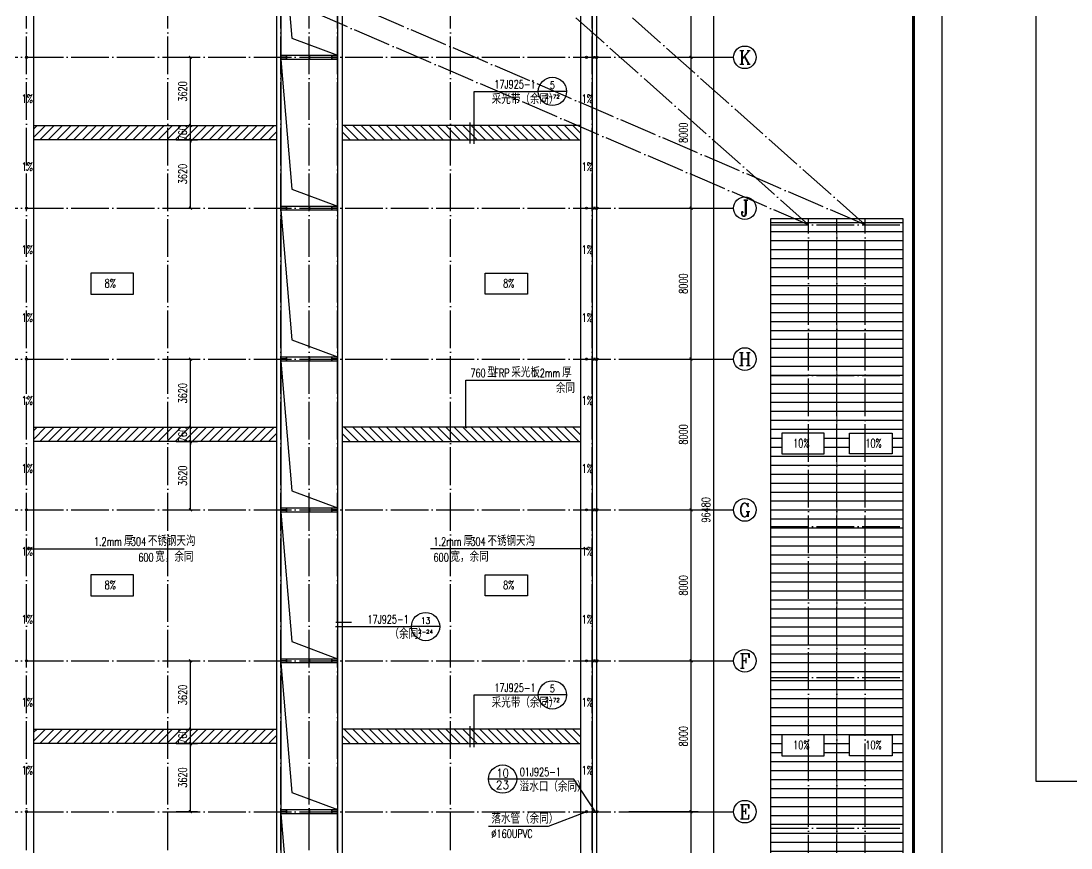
# Model space of a CAD drawing. Extents: x 14586673 to 15379323, y -344170 to -118775.
# Drawn here: x 14905536 to 14961223, y -274147 to -230294 of the extents above; entities that cross this region are included whole.
import ezdxf
from ezdxf.enums import TextEntityAlignment as Align

# ---------------------------------------------------------------- set-up
doc = ezdxf.new("R2010")
doc.units = 0
doc.header["$LTSCALE"] = 1000
doc.header["$MEASUREMENT"] = 0
doc.linetypes.add('DASH', pattern=[0.35, 0.25, -0.1])
doc.linetypes.add('DOTE', pattern=[2.42, 2, -0.2, 0.02, -0.2])
for name, color, linetype in [('AXIS', 3, 'Continuous'), ('AXIS_TEXT', 7, 'Continuous'), ('COLUMN', 2, 'Continuous'), ('DIM_IDEN', 3, 'Continuous'), ('DIM_LEAD', 3, 'Continuous'), ('DIM_SYMB', 3, 'Continuous'), ('DOTE', 1, 'DOTE'), ('PUB_DIM', 3, 'Continuous'), ('PUB_TEXT', 7, 'Continuous'), ('TK', 4, 'Continuous'), ('WALL-PARAPET', 6, 'Continuous'), ('填充', 251, 'Continuous'), ('采光带', 4, 'Continuous'), ('雨水管', 4, 'Continuous')]:
    doc.layers.add(name, color=color, linetype=linetype)
doc.styles.add('_TCH_AXIS', font='COMPLEX', dxfattribs={"bigfont": 'GBCBIG'})
doc.styles.add('_TCH_DIM', font='SIMPLEX', dxfattribs={"bigfont": 'GBCBIG'})
doc.styles.add('_TCH_DIM_T3', font='SIMPLEX', dxfattribs={"width": 0.705882, "bigfont": 'GBCBIG'})
doc.styles.add('_TCH_LABEL', font='COMPLEX', dxfattribs={"bigfont": 'GBCBIG'})
doc.styles.add('COMPLEX', font='COMPLEX')
doc.dimstyles.new('_TCH_ARCH&&150', dxfattribs={"dimtxt": 446.25, "dimasz": 150, "dimexe": 375, "dimexo": 450, "dimgap": 189.375, "dimtad": 1, "dimdec": 0, "dimzin": 0, "dimdsep": 46, "dimtxsty": '_TCH_DIM_T3', "dimblk": 'ARCHTICK', "dimcen": 0.09, "dimclrt": 7, "dimazin": 2, "dimtfac": 1, "dimtdec": 0, "dimtix": 1, "dimtmove": 2, "dimatfit": 3, "dimfxl": 0, "dimtolj": 1, "dimtzin": 0, "dimarcsym": 0})

# ---------------------------------------------------------------- blocks, each defined once
blk = doc.blocks.new('A$C0FCD69EC')
at = {"layer": 'COLUMN'}
blk.add_hatch(color=256, dxfattribs=at).paths.add_polyline_path([(300, 180), (294, 180), (294, 94), (6, 94), (6, 180), (0, 180), (0, 0), (6, 0), (6, 86), (294, 86), (294, 0), (300, 0)])
blk.add_lwpolyline([(300, 0), (294, 0), (294, 86), (6, 86), (6, 0), (0, 0), (0, 180), (6, 180), (6, 94), (294, 94), (294, 180), (300, 180)], close=True, dxfattribs=at)
blk = doc.blocks.new('A$C22C4548D')
blk.add_line((0, 10), (300, 10))
blk.add_lwpolyline([(30, 20), (270, 20), (270, 0), (30, 0)], close=True)
blk = doc.blocks.new('GeYuanFrame_36670075', base_point=(20.09, 4.53))
at = {"layer": 'TK'}
blk.add_lwpolyline([(20.09, 4.53), (20.09, 598.53), (1071.09, 598.53), (1071.09, 4.53)], close=True, dxfattribs=at)
at = {"layer": 'TK', "const_width": 1}
blk.add_lwpolyline([(45.09, 588.53), (1061.09, 588.53), (1061.09, 14.53), (45.09, 14.53)], close=True, dxfattribs=at)
blk = doc.blocks.new('GeYuanFrame_01458721', base_point=(20.09, 4.53))
at = {"layer": 'TK'}
blk.add_lwpolyline([(20.09, 4.53), (20.09, 598.53), (1071.09, 598.53), (1071.09, 4.53)], close=True, dxfattribs=at)
blk = doc.blocks.new('_AXISO')
blk.add_circle((0, 0), 0.5)
at = {"layer": 'AXIS_TEXT', "style": 'COMPLEX', "width": 1.041667}
blk.add_attdef('A', text='', height=0.56, dxfattribs=at).set_placement((-0.25, -0.28), (0.25, -0.28), align=Align.FIT)
blk = doc.blocks.new('_ArchTick')
at = {"color": 0, "linetype": 'ByBlock', "const_width": 0.4}
blk.add_lwpolyline([(-0.5, -0.5), (0.5, 0.5)], dxfattribs=at)
blk = doc.blocks.new('*D212')
at = {"layer": 'AXIS', "color": 0, "lineweight": -2}
for p, q in [((14937773, -207980), (14942648, -207980)), ((14942273, -304460), (14942273, -207980)), ((14937773, -304460), (14942648, -304460))]:
    blk.add_line(p, q, dxfattribs=at)
at = {"layer": 'Defpoints', "color": 0}
for p in [(14937323, -207980), (14942273, -207980), (14937323, -304460)]:
    blk.add_point(p, dxfattribs=at)
at = {"layer": 'AXIS', "color": 0, "lineweight": -2, "xscale": 150, "yscale": 150, "zscale": 150}
for p, rotation in [((14942273, -207980), 90), ((14942273, -304460), 270)]:
    blk.add_blockref('_ArchTick', p, dxfattribs=dict(at, rotation=rotation))
at = {"layer": 'AXIS', "color": 7, "insert": (14941860, -256220), "char_height": 446.2, "attachment_point": 5, "rotation": 90, "style": '_TCH_DIM_T3'}
blk.add_mtext('\\A1;96480', dxfattribs=at)
blk = doc.blocks.new('*D217')
at = {"layer": 'AXIS', "color": 0, "lineweight": -2}
for p, q in [((14937773, -272220), (14941448, -272220)), ((14941073, -280220), (14941073, -272220)), ((14937773, -280220), (14941448, -280220))]:
    blk.add_line(p, q, dxfattribs=at)
at = {"layer": 'Defpoints', "color": 0}
for p in [(14937323, -272220), (14941073, -272220), (14937323, -280220)]:
    blk.add_point(p, dxfattribs=at)
at = {"layer": 'AXIS', "color": 0, "lineweight": -2, "xscale": 150, "yscale": 150, "zscale": 150}
for p, rotation in [((14941073, -272220), 90), ((14941073, -280220), 270)]:
    blk.add_blockref('_ArchTick', p, dxfattribs=dict(at, rotation=rotation))
at = {"layer": 'AXIS', "color": 7, "insert": (14940660, -276220), "char_height": 446.2, "attachment_point": 5, "rotation": 90, "style": '_TCH_DIM_T3'}
blk.add_mtext('\\A1;8000', dxfattribs=at)
blk = doc.blocks.new('*D218')
at = {"layer": 'AXIS', "color": 0, "lineweight": -2}
for p, q in [((14937773, -264220), (14941448, -264220)), ((14941073, -272220), (14941073, -264220)), ((14937773, -272220), (14941448, -272220))]:
    blk.add_line(p, q, dxfattribs=at)
at = {"layer": 'Defpoints', "color": 0}
for p in [(14937323, -264220), (14941073, -264220), (14937323, -272220)]:
    blk.add_point(p, dxfattribs=at)
at = {"layer": 'AXIS', "color": 0, "lineweight": -2, "xscale": 150, "yscale": 150, "zscale": 150}
for p, rotation in [((14941073, -264220), 90), ((14941073, -272220), 270)]:
    blk.add_blockref('_ArchTick', p, dxfattribs=dict(at, rotation=rotation))
at = {"layer": 'AXIS', "color": 7, "insert": (14940660, -268220), "char_height": 446.2, "attachment_point": 5, "rotation": 90, "style": '_TCH_DIM_T3'}
blk.add_mtext('\\A1;8000', dxfattribs=at)
blk = doc.blocks.new('*D219')
at = {"layer": 'AXIS', "color": 0, "lineweight": -2}
for p, q in [((14937773, -256220), (14941448, -256220)), ((14941073, -264220), (14941073, -256220)), ((14937773, -264220), (14941448, -264220))]:
    blk.add_line(p, q, dxfattribs=at)
at = {"layer": 'Defpoints', "color": 0}
for p in [(14937323, -256220), (14941073, -256220), (14937323, -264220)]:
    blk.add_point(p, dxfattribs=at)
at = {"layer": 'AXIS', "color": 0, "lineweight": -2, "xscale": 150, "yscale": 150, "zscale": 150}
for p, rotation in [((14941073, -256220), 90), ((14941073, -264220), 270)]:
    blk.add_blockref('_ArchTick', p, dxfattribs=dict(at, rotation=rotation))
at = {"layer": 'AXIS', "color": 7, "insert": (14940660, -260220), "char_height": 446.2, "attachment_point": 5, "rotation": 90, "style": '_TCH_DIM_T3'}
blk.add_mtext('\\A1;8000', dxfattribs=at)
blk = doc.blocks.new('*D220')
at = {"layer": 'AXIS', "color": 0, "lineweight": -2}
for p, q in [((14937773, -248220), (14941448, -248220)), ((14941073, -256220), (14941073, -248220)), ((14937773, -256220), (14941448, -256220))]:
    blk.add_line(p, q, dxfattribs=at)
at = {"layer": 'Defpoints', "color": 0}
for p in [(14937323, -248220), (14941073, -248220), (14937323, -256220)]:
    blk.add_point(p, dxfattribs=at)
at = {"layer": 'AXIS', "color": 0, "lineweight": -2, "xscale": 150, "yscale": 150, "zscale": 150}
for p, rotation in [((14941073, -248220), 90), ((14941073, -256220), 270)]:
    blk.add_blockref('_ArchTick', p, dxfattribs=dict(at, rotation=rotation))
at = {"layer": 'AXIS', "color": 7, "insert": (14940660, -252220), "char_height": 446.2, "attachment_point": 5, "rotation": 90, "style": '_TCH_DIM_T3'}
blk.add_mtext('\\A1;8000', dxfattribs=at)
blk = doc.blocks.new('*D221')
at = {"layer": 'AXIS', "color": 0, "lineweight": -2}
for p, q in [((14937773, -240220), (14941448, -240220)), ((14941073, -248220), (14941073, -240220)), ((14937773, -248220), (14941448, -248220))]:
    blk.add_line(p, q, dxfattribs=at)
at = {"layer": 'Defpoints', "color": 0}
for p in [(14937323, -240220), (14941073, -240220), (14937323, -248220)]:
    blk.add_point(p, dxfattribs=at)
at = {"layer": 'AXIS', "color": 0, "lineweight": -2, "xscale": 150, "yscale": 150, "zscale": 150}
for p, rotation in [((14941073, -240220), 90), ((14941073, -248220), 270)]:
    blk.add_blockref('_ArchTick', p, dxfattribs=dict(at, rotation=rotation))
at = {"layer": 'AXIS', "color": 7, "insert": (14940660, -244220), "char_height": 446.2, "attachment_point": 5, "rotation": 90, "style": '_TCH_DIM_T3'}
blk.add_mtext('\\A1;8000', dxfattribs=at)
blk = doc.blocks.new('*D222')
at = {"layer": 'AXIS', "color": 0, "lineweight": -2}
for p, q in [((14937773, -232220), (14941448, -232220)), ((14941073, -240220), (14941073, -232220)), ((14937773, -240220), (14941448, -240220))]:
    blk.add_line(p, q, dxfattribs=at)
at = {"layer": 'Defpoints', "color": 0}
for p in [(14937323, -232220), (14941073, -232220), (14937323, -240220)]:
    blk.add_point(p, dxfattribs=at)
at = {"layer": 'AXIS', "color": 0, "lineweight": -2, "xscale": 150, "yscale": 150, "zscale": 150}
for p, rotation in [((14941073, -232220), 90), ((14941073, -240220), 270)]:
    blk.add_blockref('_ArchTick', p, dxfattribs=dict(at, rotation=rotation))
at = {"layer": 'AXIS', "color": 7, "insert": (14940660, -236220), "char_height": 446.2, "attachment_point": 5, "rotation": 90, "style": '_TCH_DIM_T3'}
blk.add_mtext('\\A1;8000', dxfattribs=at)
blk = doc.blocks.new('*D223')
at = {"layer": 'AXIS', "color": 0, "lineweight": -2}
for p, q in [((14937773, -224220), (14941448, -224220)), ((14941073, -232220), (14941073, -224220)), ((14937773, -232220), (14941448, -232220))]:
    blk.add_line(p, q, dxfattribs=at)
at = {"layer": 'Defpoints', "color": 0}
for p in [(14937323, -224220), (14941073, -224220), (14937323, -232220)]:
    blk.add_point(p, dxfattribs=at)
at = {"layer": 'AXIS', "color": 0, "lineweight": -2, "xscale": 150, "yscale": 150, "zscale": 150}
for p, rotation in [((14941073, -224220), 90), ((14941073, -232220), 270)]:
    blk.add_blockref('_ArchTick', p, dxfattribs=dict(at, rotation=rotation))
at = {"layer": 'AXIS', "color": 7, "insert": (14940660, -228220), "char_height": 446.2, "attachment_point": 5, "rotation": 90, "style": '_TCH_DIM_T3'}
blk.add_mtext('\\A1;8000', dxfattribs=at)
blk = doc.blocks.new('*D512')
at = {"layer": 'Defpoints', "color": 0}
for p in [(14913323, -268600), (14914523, -268600), (14913323, -272220)]:
    blk.add_point(p, dxfattribs=at)
at = {"layer": 'PUB_DIM', "color": 0, "lineweight": -2}
for p, q in [((14913773, -268600), (14914898, -268600)), ((14914523, -272220), (14914523, -268600)), ((14913773, -272220), (14914898, -272220))]:
    blk.add_line(p, q, dxfattribs=at)
at = {"layer": 'PUB_DIM', "color": 0, "lineweight": -2, "xscale": 150, "yscale": 150, "zscale": 150}
for p, rotation in [((14914523, -268600), 90), ((14914523, -272220), 270)]:
    blk.add_blockref('_ArchTick', p, dxfattribs=dict(at, rotation=rotation))
at = {"layer": 'PUB_DIM', "color": 7, "insert": (14914110, -270410), "char_height": 446.2, "attachment_point": 5, "rotation": 90, "style": '_TCH_DIM_T3'}
blk.add_mtext('\\A1;3620', dxfattribs=at)
blk = doc.blocks.new('*D513')
at = {"layer": 'Defpoints', "color": 0}
for p in [(14913323, -267840), (14914523, -267840), (14913323, -268600)]:
    blk.add_point(p, dxfattribs=at)
at = {"layer": 'PUB_DIM', "color": 0, "lineweight": -2}
for p, q in [((14913773, -267840), (14914898, -267840)), ((14914523, -267840), (14914523, -267690)), ((14914523, -268600), (14914523, -267840)), ((14913773, -268600), (14914898, -268600)), ((14914523, -268600), (14914523, -268750))]:
    blk.add_line(p, q, dxfattribs=at)
at = {"layer": 'PUB_DIM', "color": 0, "lineweight": -2, "xscale": 150, "yscale": 150, "zscale": 150}
for p, rotation in [((14914523, -267840), 270), ((14914523, -268600), 90)]:
    blk.add_blockref('_ArchTick', p, dxfattribs=dict(at, rotation=rotation))
at = {"layer": 'PUB_DIM', "color": 7, "insert": (14914110, -268220), "char_height": 446.2, "attachment_point": 5, "rotation": 90, "style": '_TCH_DIM_T3'}
blk.add_mtext('\\A1;760', dxfattribs=at)
blk = doc.blocks.new('*D514')
at = {"layer": 'Defpoints', "color": 0}
for p in [(14913323, -264220), (14914523, -264220), (14913323, -267840)]:
    blk.add_point(p, dxfattribs=at)
at = {"layer": 'PUB_DIM', "color": 0, "lineweight": -2}
for p, q in [((14913773, -264220), (14914898, -264220)), ((14914523, -267840), (14914523, -264220)), ((14913773, -267840), (14914898, -267840))]:
    blk.add_line(p, q, dxfattribs=at)
at = {"layer": 'PUB_DIM', "color": 0, "lineweight": -2, "xscale": 150, "yscale": 150, "zscale": 150}
for p, rotation in [((14914523, -264220), 90), ((14914523, -267840), 270)]:
    blk.add_blockref('_ArchTick', p, dxfattribs=dict(at, rotation=rotation))
at = {"layer": 'PUB_DIM', "color": 7, "insert": (14914110, -266030), "char_height": 446.2, "attachment_point": 5, "rotation": 90, "style": '_TCH_DIM_T3'}
blk.add_mtext('\\A1;3620', dxfattribs=at)
blk = doc.blocks.new('*D518')
at = {"layer": 'Defpoints', "color": 0}
for p in [(14913323, -252600), (14914523, -252600), (14913323, -256220)]:
    blk.add_point(p, dxfattribs=at)
at = {"layer": 'PUB_DIM', "color": 0, "lineweight": -2}
for p, q in [((14913773, -252600), (14914898, -252600)), ((14914523, -256220), (14914523, -252600)), ((14913773, -256220), (14914898, -256220))]:
    blk.add_line(p, q, dxfattribs=at)
at = {"layer": 'PUB_DIM', "color": 0, "lineweight": -2, "xscale": 150, "yscale": 150, "zscale": 150}
for p, rotation in [((14914523, -252600), 90), ((14914523, -256220), 270)]:
    blk.add_blockref('_ArchTick', p, dxfattribs=dict(at, rotation=rotation))
at = {"layer": 'PUB_DIM', "color": 7, "insert": (14914110, -254410), "char_height": 446.2, "attachment_point": 5, "rotation": 90, "style": '_TCH_DIM_T3'}
blk.add_mtext('\\A1;3620', dxfattribs=at)
blk = doc.blocks.new('*D519')
at = {"layer": 'Defpoints', "color": 0}
for p in [(14913323, -251840), (14914523, -251840), (14913323, -252600)]:
    blk.add_point(p, dxfattribs=at)
at = {"layer": 'PUB_DIM', "color": 0, "lineweight": -2}
for p, q in [((14914523, -251840), (14914523, -251690)), ((14913773, -251840), (14914898, -251840)), ((14914523, -252600), (14914523, -251840)), ((14913773, -252600), (14914898, -252600)), ((14914523, -252600), (14914523, -252750))]:
    blk.add_line(p, q, dxfattribs=at)
at = {"layer": 'PUB_DIM', "color": 0, "lineweight": -2, "xscale": 150, "yscale": 150, "zscale": 150}
for p, rotation in [((14914523, -251840), 270), ((14914523, -252600), 90)]:
    blk.add_blockref('_ArchTick', p, dxfattribs=dict(at, rotation=rotation))
at = {"layer": 'PUB_DIM', "color": 7, "insert": (14914110, -252220), "char_height": 446.2, "attachment_point": 5, "rotation": 90, "style": '_TCH_DIM_T3'}
blk.add_mtext('\\A1;760', dxfattribs=at)
blk = doc.blocks.new('*D520')
at = {"layer": 'Defpoints', "color": 0}
for p in [(14913323, -248220), (14914523, -248220), (14913323, -251840)]:
    blk.add_point(p, dxfattribs=at)
at = {"layer": 'PUB_DIM', "color": 0, "lineweight": -2}
for p, q in [((14913773, -248220), (14914898, -248220)), ((14914523, -251840), (14914523, -248220)), ((14913773, -251840), (14914898, -251840))]:
    blk.add_line(p, q, dxfattribs=at)
at = {"layer": 'PUB_DIM', "color": 0, "lineweight": -2, "xscale": 150, "yscale": 150, "zscale": 150}
for p, rotation in [((14914523, -248220), 90), ((14914523, -251840), 270)]:
    blk.add_blockref('_ArchTick', p, dxfattribs=dict(at, rotation=rotation))
at = {"layer": 'PUB_DIM', "color": 7, "insert": (14914110, -250030), "char_height": 446.2, "attachment_point": 5, "rotation": 90, "style": '_TCH_DIM_T3'}
blk.add_mtext('\\A1;3620', dxfattribs=at)
blk = doc.blocks.new('*D524')
at = {"layer": 'Defpoints', "color": 0}
for p in [(14913323, -236600), (14914523, -236600), (14913323, -240220)]:
    blk.add_point(p, dxfattribs=at)
at = {"layer": 'PUB_DIM', "color": 0, "lineweight": -2}
for p, q in [((14913773, -236600), (14914898, -236600)), ((14914523, -240220), (14914523, -236600)), ((14913773, -240220), (14914898, -240220))]:
    blk.add_line(p, q, dxfattribs=at)
at = {"layer": 'PUB_DIM', "color": 0, "lineweight": -2, "xscale": 150, "yscale": 150, "zscale": 150}
for p, rotation in [((14914523, -236600), 90), ((14914523, -240220), 270)]:
    blk.add_blockref('_ArchTick', p, dxfattribs=dict(at, rotation=rotation))
at = {"layer": 'PUB_DIM', "color": 7, "insert": (14914110, -238410), "char_height": 446.2, "attachment_point": 5, "rotation": 90, "style": '_TCH_DIM_T3'}
blk.add_mtext('\\A1;3620', dxfattribs=at)
blk = doc.blocks.new('*D525')
at = {"layer": 'Defpoints', "color": 0}
for p in [(14913323, -235840), (14914523, -235840), (14913323, -236600)]:
    blk.add_point(p, dxfattribs=at)
at = {"layer": 'PUB_DIM', "color": 0, "lineweight": -2}
for p, q in [((14913773, -235840), (14914898, -235840)), ((14914523, -235840), (14914523, -235690)), ((14914523, -236600), (14914523, -235840)), ((14913773, -236600), (14914898, -236600)), ((14914523, -236600), (14914523, -236750))]:
    blk.add_line(p, q, dxfattribs=at)
at = {"layer": 'PUB_DIM', "color": 0, "lineweight": -2, "xscale": 150, "yscale": 150, "zscale": 150}
for p, rotation in [((14914523, -235840), 270), ((14914523, -236600), 90)]:
    blk.add_blockref('_ArchTick', p, dxfattribs=dict(at, rotation=rotation))
at = {"layer": 'PUB_DIM', "color": 7, "insert": (14914110, -236220), "char_height": 446.2, "attachment_point": 5, "rotation": 90, "style": '_TCH_DIM_T3'}
blk.add_mtext('\\A1;760', dxfattribs=at)
blk = doc.blocks.new('*D526')
at = {"layer": 'Defpoints', "color": 0}
for p in [(14913323, -232220), (14914523, -232220), (14913323, -235840)]:
    blk.add_point(p, dxfattribs=at)
at = {"layer": 'PUB_DIM', "color": 0, "lineweight": -2}
for p, q in [((14913773, -232220), (14914898, -232220)), ((14914523, -235840), (14914523, -232220)), ((14913773, -235840), (14914898, -235840))]:
    blk.add_line(p, q, dxfattribs=at)
at = {"layer": 'PUB_DIM', "color": 0, "lineweight": -2, "xscale": 150, "yscale": 150, "zscale": 150}
for p, rotation in [((14914523, -232220), 90), ((14914523, -235840), 270)]:
    blk.add_blockref('_ArchTick', p, dxfattribs=dict(at, rotation=rotation))
at = {"layer": 'PUB_DIM', "color": 7, "insert": (14914110, -234030), "char_height": 446.2, "attachment_point": 5, "rotation": 90, "style": '_TCH_DIM_T3'}
blk.add_mtext('\\A1;3620', dxfattribs=at)

msp = doc.modelspace()

# ---------------------------------------------------------------- hatches: boundary and pattern name
at = {"layer": '填充', "ltscale": 0.5}
h = msp.add_hatch(dxfattribs=at)
h.set_pattern_fill('ANSI31', color=256, scale=300, angle=315, style=0)
h.set_pattern_definition([(0, (0, 0), (1e-13, 476.25), [])])
h.paths.add_polyline_path([(14948807.3, -240770.3), (14945307.3, -240770.3), (14945307.3, -293160.4), (14947084.8, -293160.4), (14948807.3, -293160.4)])
h.paths.add_polyline_path([(14948135.8, -284146.4), (14948135.8, -285254.2), (14945878.8, -285254.2), (14945878.8, -284146.4)], flags=16)
h.paths.add_polyline_path([(14945878.8, -269254.2), (14945878.8, -268146.4), (14948135.8, -268146.4), (14948135.8, -269254.2)], flags=16)
h.paths.add_polyline_path([(14945878.8, -253254.2), (14945878.8, -252146.4), (14948135.8, -252146.4), (14948135.8, -253254.2)], flags=16)
h.paths.add_polyline_path([(14948807.3, -293160.4), (14947084.8, -293160.4), (14945307.3, -293160.4), (14945307.3, -321430.3), (14948807.3, -321430.3)])
h.paths.add_polyline_path([(14948135.8, -300146.4), (14948135.8, -301254.2), (14945878.8, -301254.2), (14945878.8, -300146.4)], flags=16)
h.paths.add_polyline_path([(14948135.8, -316146.4), (14948135.8, -317254.2), (14945878.8, -317254.2), (14945878.8, -316146.4)], flags=16)
h.paths.add_polyline_path([(14952307.3, -240770.3), (14948807.3, -240770.3), (14948807.3, -321430.3), (14952307.3, -321430.3)])
h.paths.add_polyline_path([(14951735.8, -300146.4), (14951735.8, -301254.2), (14949478.8, -301254.2), (14949478.8, -300146.4)], flags=16)
h.paths.add_polyline_path([(14949478.8, -285254.2), (14949478.8, -284146.4), (14951735.8, -284146.4), (14951735.8, -285254.2)], flags=16)
h.paths.add_polyline_path([(14951735.8, -316146.4), (14951735.8, -317254.2), (14949478.8, -317254.2), (14949478.8, -316146.4)], flags=16)
h.paths.add_polyline_path([(14949478.8, -269254.2), (14949478.8, -268146.4), (14951735.8, -268146.4), (14951735.8, -269254.2)], flags=16)
h.paths.add_polyline_path([(14949478.8, -253254.2), (14949478.8, -252146.4), (14951735.8, -252146.4), (14951735.8, -253254.2)], flags=16)
h.paths.add_polyline_path([(14946375.6, -285016.6), (14947408.7, -285016.6), (14947408.7, -284347.2), (14946375.6, -284347.2)], flags=8)
h.paths.add_polyline_path([(14946375.6, -269016.6), (14947408.7, -269016.6), (14947408.7, -268347.2), (14946375.6, -268347.2)], flags=8)
h.paths.add_polyline_path([(14946375.6, -253016.6), (14947408.7, -253016.6), (14947408.7, -252347.2), (14946375.6, -252347.2)], flags=8)
h.paths.add_polyline_path([(14944839.9, -293114.4), (14947238, -293114.4), (14947238, -292445.1), (14944839.9, -292445.1)], flags=9)
h.paths.add_polyline_path([(14946375.6, -301016.6), (14947408.7, -301016.6), (14947408.7, -300347.2), (14946375.6, -300347.2)], flags=8)
h.paths.add_polyline_path([(14946375.6, -317016.6), (14947408.7, -317016.6), (14947408.7, -316347.2), (14946375.6, -316347.2)], flags=8)
h.paths.add_polyline_path([(14944871.8, -293939.2), (14947051.2, -293939.2), (14947051.2, -293193.6), (14944871.8, -293193.6)], flags=9)
h.paths.add_polyline_path([(14950205.9, -285016.6), (14951239.1, -285016.6), (14951239.1, -284347.2), (14950205.9, -284347.2)], flags=8)
h.paths.add_polyline_path([(14950205.9, -301016.6), (14951239.1, -301016.6), (14951239.1, -300347.2), (14950205.9, -300347.2)], flags=8)
h.paths.add_polyline_path([(14950205.9, -317016.6), (14951239.1, -317016.6), (14951239.1, -316347.2), (14950205.9, -316347.2)], flags=8)
h.paths.add_polyline_path([(14950205.9, -269016.6), (14951239.1, -269016.6), (14951239.1, -268347.2), (14950205.9, -268347.2)], flags=8)
h.paths.add_polyline_path([(14950205.9, -253016.6), (14951239.1, -253016.6), (14951239.1, -252347.2), (14950205.9, -252347.2)], flags=8)
at = {"layer": '采光带'}
h = msp.add_hatch(dxfattribs=at)
h.set_pattern_fill('ANSI31', color=250, scale=200, angle=-90, style=0)
h.set_pattern_definition([(225, (14685887.14, 8810378.5), (-224.506403, 224.506403), [])])
h.paths.add_polyline_path([(14919082.6, -236600.3), (14906222.6, -236600.3), (14906222.6, -235840.3), (14919082.6, -235840.3)])
h = msp.add_hatch(dxfattribs=at)
h.set_pattern_fill('ANSI31', color=250, scale=200, angle=-90, style=0)
h.set_pattern_definition([(315, (15155758, 8810378.5), (224.506403, 224.506403), [])])
h.paths.add_polyline_path([(14922562.6, -236600.3), (14935222.6, -236600.3), (14935222.6, -235840.3), (14922562.6, -235840.3)])
h = msp.add_hatch(dxfattribs=at)
h.set_pattern_fill('ANSI31', color=250, scale=200, angle=-90, style=0)
h.set_pattern_definition([(225, (14685887.14, 8794378.5), (-224.506403, 224.506403), [])])
h.paths.add_polyline_path([(14919082.6, -252600.3), (14906222.6, -252600.3), (14906222.6, -251840.3), (14919082.6, -251840.3)])
h = msp.add_hatch(dxfattribs=at)
h.set_pattern_fill('ANSI31', color=250, scale=200, angle=-90, style=0)
h.set_pattern_definition([(315, (15155758, 8794378.5), (224.506403, 224.506403), [])])
h.paths.add_polyline_path([(14922562.6, -252600.3), (14935222.6, -252600.3), (14935222.6, -251840.3), (14922562.6, -251840.3)])
h = msp.add_hatch(dxfattribs=at)
h.set_pattern_fill('ANSI31', color=250, scale=200, angle=-90, style=0)
h.set_pattern_definition([(225, (14685887.14, 8778378.5), (-224.506403, 224.506403), [])])
h.paths.add_polyline_path([(14919082.6, -268600.3), (14906222.6, -268600.3), (14906222.6, -267840.3), (14919082.6, -267840.3)])
h = msp.add_hatch(dxfattribs=at)
h.set_pattern_fill('ANSI31', color=250, scale=200, angle=-90, style=0)
h.set_pattern_definition([(315, (15155758, 8778378.5), (224.506403, 224.506403), [])])
h.paths.add_polyline_path([(14922562.6, -268600.3), (14935222.6, -268600.3), (14935222.6, -267840.3), (14922562.6, -267840.3)])

# ---------------------------------------------------------------- linework, layer by layer
at = {"ltscale": 0.5}
for p, q in [((14906222.6, -304220.3), (14906222.6, -208220.3)), ((14935222.6, -304220.3), (14935222.6, -208220.3))]:
    msp.add_line(p, q, dxfattribs=at)
for points in [[(14875582.6, -207980.3), (14936062.6, -207980.3), (14936062.6, -304460.3), (14875582.6, -304460.3)], [(14875822.6, -208220.3), (14935822.6, -208220.3), (14935822.6, -304220.3), (14875822.6, -304220.3)], [(14922322.6, -232330.3), (14919322.6, -232330.3), (14919322.6, -232110.3), (14922322.6, -232110.3)], [(14922322.6, -240330.3), (14919322.6, -240330.3), (14919322.6, -240110.3), (14922322.6, -240110.3)], [(14945307.3, -240770.3), (14952307.3, -240770.3), (14952307.3, -321430.3), (14945307.3, -321430.3)], [(14909242.7, -243666.4), (14909242.7, -244774.3), (14911499.7, -244774.3), (14911499.7, -243666.4)], [(14932402.5, -243666.4), (14932402.5, -244774.3), (14930145.4, -244774.3), (14930145.4, -243666.4)], [(14922322.6, -248330.3), (14919322.6, -248330.3), (14919322.6, -248110.3), (14922322.6, -248110.3)], [(14945878.8, -252146.4), (14945878.8, -253254.2), (14948135.8, -253254.2), (14948135.8, -252146.4)], [(14951735.8, -252146.4), (14951735.8, -253254.2), (14949478.8, -253254.2), (14949478.8, -252146.4)], [(14922322.6, -256330.3), (14919322.6, -256330.3), (14919322.6, -256110.3), (14922322.6, -256110.3)], [(14909242.7, -259666.4), (14909242.7, -260774.3), (14911499.7, -260774.3), (14911499.7, -259666.4)], [(14932402.5, -259666.4), (14932402.5, -260774.3), (14930145.4, -260774.3), (14930145.4, -259666.4)], [(14922322.6, -264330.3), (14919322.6, -264330.3), (14919322.6, -264110.3), (14922322.6, -264110.3)], [(14945878.8, -268146.4), (14945878.8, -269254.2), (14948135.8, -269254.2), (14948135.8, -268146.4)], [(14951735.8, -268146.4), (14951735.8, -269254.2), (14949478.8, -269254.2), (14949478.8, -268146.4)], [(14922322.6, -272330.3), (14919322.6, -272330.3), (14919322.6, -272110.3), (14922322.6, -272110.3)]]:
    msp.add_lwpolyline(points, close=True)
for points in [[(14919322.6, -224330.3), (14919893.2, -231204.4), (14922322.6, -232110.3)], [(14919322.6, -232330.3), (14919893.2, -239204.4), (14922322.6, -240110.3)], [(14919322.6, -240330.3), (14919893.2, -247204.4), (14922322.6, -248110.3)], [(14919322.6, -248330.3), (14919893.2, -255204.4), (14922322.6, -256110.3)], [(14919322.6, -256330.3), (14919893.2, -263204.4), (14922322.6, -264110.3)], [(14919322.6, -264330.3), (14919893.2, -271204.4), (14922322.6, -272110.3)], [(14919322.6, -272330.3), (14919893.2, -279204.4), (14922322.6, -280110.3)]]:
    msp.add_lwpolyline(points)
at = {"linetype": 'DASH', "ltscale": 0.3}
for points in [[(14935822.6, -232270.3), (14935822.6, -232170.3), (14936122.6, -232170.3), (14936122.6, -232270.3)], [(14935822.6, -240270.3), (14935822.6, -240170.3), (14936122.6, -240170.3), (14936122.6, -240270.3)], [(14935822.6, -248270.3), (14935822.6, -248170.3), (14936122.6, -248170.3), (14936122.6, -248270.3)], [(14935822.6, -256270.3), (14935822.6, -256170.3), (14936122.6, -256170.3), (14936122.6, -256270.3)], [(14935822.6, -264270.3), (14935822.6, -264170.3), (14936122.6, -264170.3), (14936122.6, -264270.3)], [(14935822.6, -272270.3), (14935822.6, -272170.3), (14936122.6, -272170.3), (14936122.6, -272270.3)]]:
    msp.add_lwpolyline(points, close=True, dxfattribs=at)
at = {"ltscale": 0.5}
msp.add_lwpolyline([(14948807.3, -240770.3, 50, 50, 0), (14948807.3, -321430.3, 50, 50, 0)], format="xyseb", dxfattribs=at)
at = {"layer": 'AXIS'}
for p, q in [((14937322.6, -232220.3), (14943322.6, -232220.3)), ((14937322.6, -240220.3), (14943322.6, -240220.3)), ((14937322.6, -248220.3), (14943322.6, -248220.3)), ((14937322.6, -256220.3), (14943322.6, -256220.3)), ((14937322.6, -264220.3), (14943322.6, -264220.3)), ((14937322.6, -272220.3), (14943322.6, -272220.3))]:
    msp.add_line(p, q, dxfattribs=at)
at = {"layer": 'DIM_IDEN'}
for p, q in [((14929576.3, -234030.3), (14932971.7, -234030.3)), ((14929576.3, -236800.3), (14929576.3, -234030.3)), ((14934471.7, -234030.3), (14932971.7, -234030.3)), ((14922222.6, -262403), (14924552.6, -262403)), ((14924552.6, -262403), (14926243.5, -262403)), ((14927743.5, -262403), (14926243.5, -262403)), ((14929576.3, -266030.3), (14932971.7, -266030.3)), ((14929576.3, -268800.3), (14929576.3, -266030.3)), ((14934471.7, -266030.3), (14932971.7, -266030.3))]:
    msp.add_line(p, q, dxfattribs=at)
at = {"layer": 'DIM_IDEN', "color": 0}
for p, q in [((14931827.3, -270491.4), (14930327.3, -270491.4)), ((14934849.7, -270491.4), (14931827.3, -270491.4)), ((14935972.6, -272170.3), (14934849.7, -270491.4))]:
    msp.add_line(p, q, dxfattribs=at)
at = {"layer": 'DIM_IDEN', "const_width": 75}
for points in [[(14929351.3, -236800.3), (14929351.3, -235675.3)], [(14922222.6, -262178), (14923077.6, -262178)], [(14929351.3, -268800.3), (14929351.3, -267675.3)]]:
    msp.add_lwpolyline(points, dxfattribs=at)
at = {"layer": 'DIM_IDEN'}
for centre in [(14933721.7, -234030.3), (14926993.5, -262403), (14933721.7, -266030.3)]:
    msp.add_circle(centre, 750, dxfattribs=at)
at = {"layer": 'DIM_IDEN', "color": 0}
for centre, radius in [((14931077.3, -270491.4), 750), ((14935972.6, -272170.3), 0)]:
    msp.add_circle(centre, radius, dxfattribs=at)
at = {"layer": 'DIM_LEAD'}
for p, q in [((14929136, -251840.3), (14929136, -249340.3)), ((14929136, -249340.3), (14934703.6, -249340.3)), ((14905922.6, -258279.3), (14908622.6, -258279.3)), ((14908622.6, -258279.3), (14914190.2, -258279.3)), ((14932822.6, -258279.3), (14927255, -258279.3)), ((14935522.6, -258279.3), (14932822.6, -258279.3))]:
    msp.add_line(p, q, dxfattribs=at)
at = {"layer": 'DIM_LEAD', "color": 0}
for p, q in [((14935522.6, -272220.3), (14933502, -273006.7)), ((14933502, -273006.7), (14930327.3, -273006.7))]:
    msp.add_line(p, q, dxfattribs=at)
at = {"layer": 'DIM_LEAD', "const_width": 60}
for points in [[(14929136, -251870.3, 1), (14929136, -251810.3, 1)], [(14905892.6, -258279.3, 1), (14905952.6, -258279.3, 1)], [(14935552.6, -258279.3, 1), (14935492.6, -258279.3, 1)]]:
    msp.add_lwpolyline(points, format="xyb", close=True, dxfattribs=at)
at = {"layer": 'DIM_SYMB'}
for points in [[(14905822.6, -230402.8, 0, 0, 0), (14905822.6, -231467.7, 120, 0, 0), (14905822.6, -231917.7, 0, 0, 0)], [(14935522.6, -230402.8, 0, 0, 0), (14935522.6, -231467.7, 120, 0, 0), (14935522.6, -231917.7, 0, 0, 0)], [(14905822.6, -234037.9, 0, 0, 0), (14905822.6, -232973, 120, 0, 0), (14905822.6, -232523, 0, 0, 0)], [(14935522.6, -234037.9, 0, 0, 0), (14935522.6, -232973, 120, 0, 0), (14935522.6, -232523, 0, 0, 0)], [(14905822.6, -238402.8, 0, 0, 0), (14905822.6, -239467.7, 120, 0, 0), (14905822.6, -239917.7, 0, 0, 0)], [(14935522.6, -238402.8, 0, 0, 0), (14935522.6, -239467.7, 120, 0, 0), (14935522.6, -239917.7, 0, 0, 0)], [(14905822.6, -242037.9, 0, 0, 0), (14905822.6, -240973, 120, 0, 0), (14905822.6, -240523, 0, 0, 0)], [(14935522.6, -242037.9, 0, 0, 0), (14935522.6, -240973, 120, 0, 0), (14935522.6, -240523, 0, 0, 0)], [(14905822.6, -246402.8, 0, 0, 0), (14905822.6, -247467.7, 120, 0, 0), (14905822.6, -247917.7, 0, 0, 0)], [(14935522.6, -246402.8, 0, 0, 0), (14935522.6, -247467.7, 120, 0, 0), (14935522.6, -247917.7, 0, 0, 0)], [(14905822.6, -250037.9, 0, 0, 0), (14905822.6, -248973, 120, 0, 0), (14905822.6, -248523, 0, 0, 0)], [(14935522.6, -250037.9, 0, 0, 0), (14935522.6, -248973, 120, 0, 0), (14935522.6, -248523, 0, 0, 0)], [(14905822.6, -254402.8, 0, 0, 0), (14905822.6, -255467.7, 120, 0, 0), (14905822.6, -255917.7, 0, 0, 0)], [(14935522.6, -254402.8, 0, 0, 0), (14935522.6, -255467.7, 120, 0, 0), (14935522.6, -255917.7, 0, 0, 0)], [(14905822.6, -258037.9, 0, 0, 0), (14905822.6, -256973, 120, 0, 0), (14905822.6, -256523, 0, 0, 0)], [(14935522.6, -258037.9, 0, 0, 0), (14935522.6, -256973, 120, 0, 0), (14935522.6, -256523, 0, 0, 0)], [(14905822.6, -262402.8, 0, 0, 0), (14905822.6, -263467.7, 120, 0, 0), (14905822.6, -263917.7, 0, 0, 0)], [(14935522.6, -262402.8, 0, 0, 0), (14935522.6, -263467.7, 120, 0, 0), (14935522.6, -263917.7, 0, 0, 0)], [(14905822.6, -266037.9, 0, 0, 0), (14905822.6, -264973, 120, 0, 0), (14905822.6, -264523, 0, 0, 0)], [(14935522.6, -266037.9, 0, 0, 0), (14935522.6, -264973, 120, 0, 0), (14935522.6, -264523, 0, 0, 0)], [(14905822.6, -270402.8, 0, 0, 0), (14905822.6, -271467.7, 120, 0, 0), (14905822.6, -271917.7, 0, 0, 0)], [(14935522.6, -270402.8, 0, 0, 0), (14935522.6, -271467.7, 120, 0, 0), (14935522.6, -271917.7, 0, 0, 0)], [(14905822.6, -274037.9, 0, 0, 0), (14905822.6, -272973, 120, 0, 0), (14905822.6, -272523, 0, 0, 0)], [(14935522.6, -274037.9, 0, 0, 0), (14935522.6, -272973, 120, 0, 0), (14935522.6, -272523, 0, 0, 0)]]:
    msp.add_lwpolyline(points, format="xyseb", dxfattribs=at)
at = {"layer": 'DOTE'}
for p, q in [((14905822.6, -305720.3), (14905822.6, -206720.3)), ((14913322.6, -305720.3), (14913322.6, -206720.3)), ((14919322.6, -305720.3), (14919322.6, -206720.3)), ((14920822.6, -305720.3), (14920822.6, -206720.3)), ((14922322.6, -305720.3), (14922322.6, -206720.3)), ((14928322.6, -305720.3), (14928322.6, -206720.3)), ((14935822.6, -305720.3), (14935822.6, -206720.3)), ((14947307.3, -241100.3), (14889322.6, -216220.3)), ((14950307.3, -241100.3), (14892322.6, -216220.3)), ((14947307.3, -241100.3), (14919322.6, -216220.3)), ((14950307.3, -241100.3), (14922322.6, -216220.3)), ((14874322.6, -232220.3), (14937322.6, -232220.3)), ((14874322.6, -240220.3), (14937322.6, -240220.3)), ((14945307.3, -241100.3), (14952307.3, -241100.3)), ((14947307.3, -321430.3), (14947307.3, -240770.3)), ((14948807.3, -321430.3), (14948807.3, -240770.3)), ((14950307.3, -321430.3), (14950307.3, -240770.3)), ((14874322.6, -248220.3), (14937322.6, -248220.3)), ((14945307.3, -249100.3), (14952307.3, -249100.3)), ((14874322.6, -256220.3), (14937322.6, -256220.3)), ((14945307.3, -257100.3), (14952307.3, -257100.3)), ((14874322.6, -264220.3), (14937322.6, -264220.3)), ((14945307.3, -265100.3), (14952307.3, -265100.3)), ((14874322.6, -272220.3), (14937322.6, -272220.3)), ((14945307.3, -273100.3), (14952307.3, -273100.3))]:
    msp.add_line(p, q, dxfattribs=at)
at = {"layer": 'PUB_DIM'}
for points in [[(14910993.5, -244582.6, 0, 0, 0), (14909968.5, -244582.6, 120, 0, 0), (14909518.5, -244582.6, 0, 0, 0)], [(14930651.6, -244582.6, 0, 0, 0), (14931676.6, -244582.6, 120, 0, 0), (14932126.6, -244582.6, 0, 0, 0)], [(14947629.6, -253062.5, 0, 0, 0), (14946604.6, -253062.5, 120, 0, 0), (14946154.6, -253062.5, 0, 0, 0)], [(14949985, -253062.5, 0, 0, 0), (14951010, -253062.5, 120, 0, 0), (14951460, -253062.5, 0, 0, 0)], [(14910993.5, -260582.6, 0, 0, 0), (14909968.5, -260582.6, 120, 0, 0), (14909518.5, -260582.6, 0, 0, 0)], [(14930651.6, -260582.6, 0, 0, 0), (14931676.6, -260582.6, 120, 0, 0), (14932126.6, -260582.6, 0, 0, 0)], [(14947629.6, -269062.5, 0, 0, 0), (14946604.6, -269062.5, 120, 0, 0), (14946154.6, -269062.5, 0, 0, 0)], [(14949985, -269062.5, 0, 0, 0), (14951010, -269062.5, 120, 0, 0), (14951460, -269062.5, 0, 0, 0)]]:
    msp.add_lwpolyline(points, format="xyseb", dxfattribs=at)
at = {"layer": 'WALL-PARAPET'}
for p, q in [((14919082.6, -216130.3), (14919082.6, -296310.3)), ((14919322.6, -216130.3), (14919322.6, -296310.3)), ((14922322.6, -216130.3), (14922322.6, -296310.3)), ((14922562.6, -216130.3), (14922562.6, -296310.3))]:
    msp.add_line(p, q, dxfattribs=at)
at = {"layer": '采光带', "color": 4}
for points in [[(14919082.6, -236600.3), (14906222.6, -236600.3), (14906222.6, -235840.3), (14919082.6, -235840.3)], [(14922562.6, -236600.3), (14935222.6, -236600.3), (14935222.6, -235840.3), (14922562.6, -235840.3)], [(14919082.6, -252600.3), (14906222.6, -252600.3), (14906222.6, -251840.3), (14919082.6, -251840.3)], [(14922562.6, -252600.3), (14935222.6, -252600.3), (14935222.6, -251840.3), (14922562.6, -251840.3)], [(14919082.6, -268600.3), (14906222.6, -268600.3), (14906222.6, -267840.3), (14919082.6, -267840.3)], [(14922562.6, -268600.3), (14935222.6, -268600.3), (14935222.6, -267840.3), (14922562.6, -267840.3)]]:
    msp.add_lwpolyline(points, close=True, dxfattribs=at)
at = {"layer": '雨水管'}
for centre in [(14905822.6, -232220.3), (14935522.6, -232220.3), (14905822.6, -240220.3), (14935522.6, -240220.3), (14905822.6, -248220.3), (14935522.6, -248220.3), (14905822.6, -256220.3), (14935522.6, -256220.3), (14905822.6, -264220.3), (14935522.6, -264220.3), (14905822.6, -272220.3), (14935522.6, -272220.3)]:
    msp.add_circle(centre, 55, dxfattribs=at)

# ---------------------------------------------------------------- block references
at = {"xscale": 150, "yscale": 150, "zscale": 150, "rotation": 270}
msp.add_blockref('GeYuanFrame_36670075', (14865272.6, -181520.3), dxfattribs=at)
at = {"xscale": 150, "yscale": 150, "zscale": 150}
msp.add_blockref('GeYuanFrame_01458721', (14959372.6, -270620.3), dxfattribs=at)
at = {"rotation": 90.00000000000001}
for p in [(14920832.6, -232374.4), (14920832.6, -240374.4), (14920832.6, -248374.4), (14920832.6, -256374.4), (14920832.6, -264374.4), (14920832.6, -272374.4)]:
    msp.add_blockref('A$C22C4548D', p, dxfattribs=at)
at = {"layer": 'AXIS'}
ref = msp.add_blockref('_AXISO', (14943922.6, -232220.3), dxfattribs=dict(at, xscale=1200, yscale=1200, zscale=1200))
ref.add_attrib('A', 'K', dxfattribs={"layer": 'AXIS_TEXT', "ltscale": 0.5, "height": 711.9, "style": '_TCH_AXIS'}).set_placement((14943600.5, -232576.3), (14944244.6, -232576.3), align=Align.FIT)
ref = msp.add_blockref('_AXISO', (14943922.6, -240220.3), dxfattribs=dict(at, xscale=1200, yscale=1200, zscale=1200))
ref.add_attrib('A', 'J', dxfattribs={"layer": 'AXIS_TEXT', "ltscale": 0.5, "height": 850.4, "style": '_TCH_AXIS'}).set_placement((14943699.9, -240645.5), (14944145.3, -240645.5), align=Align.FIT)
ref = msp.add_blockref('_AXISO', (14943922.6, -248220.3), dxfattribs=dict(at, xscale=1200, yscale=1200, zscale=1200))
ref.add_attrib('A', 'H', dxfattribs={"layer": 'AXIS_TEXT', "ltscale": 0.5, "height": 695.2, "style": '_TCH_AXIS'}).set_placement((14943591.5, -248567.9), (14944253.6, -248567.9), align=Align.FIT)
ref = msp.add_blockref('_AXISO', (14943922.6, -256220.3), dxfattribs=dict(at, xscale=1200, yscale=1200, zscale=1200))
ref.add_attrib('A', 'G', dxfattribs={"layer": 'AXIS_TEXT', "ltscale": 0.5, "height": 728.9, "style": '_TCH_AXIS'}).set_placement((14943610.2, -256584.8), (14944235, -256584.8), align=Align.FIT)
ref = msp.add_blockref('_AXISO', (14943922.6, -264220.3), dxfattribs=dict(at, xscale=1200, yscale=1200, zscale=1200))
ref.add_attrib('A', 'F', dxfattribs={"layer": 'AXIS_TEXT', "ltscale": 0.5, "height": 763.6, "style": '_TCH_AXIS'}).set_placement((14943631.7, -264602.2), (14944213.5, -264602.2), align=Align.FIT)
ref = msp.add_blockref('_AXISO', (14943922.6, -272220.3), dxfattribs=dict(at, xscale=1200, yscale=1200, zscale=1200))
ref.add_attrib('A', 'E', dxfattribs={"layer": 'AXIS_TEXT', "ltscale": 0.5, "height": 763.6, "style": '_TCH_AXIS'}).set_placement((14943631.7, -272602.2), (14944213.5, -272602.2), align=Align.FIT)
at = {"layer": 'COLUMN', "xscale": -1}
for p in [(14919622.6, -232310.3), (14922322.6, -232310.3), (14919622.6, -240310.3), (14922322.6, -240310.3), (14919622.6, -248310.3), (14922322.6, -248310.3), (14919622.6, -256310.3), (14922322.6, -256310.3), (14919622.6, -264310.3), (14922322.6, -264310.3), (14919622.6, -272310.3), (14922322.6, -272310.3)]:
    msp.add_blockref('A$C0FCD69EC', p, dxfattribs=at)

# ---------------------------------------------------------------- texts
at = {"layer": 'PUB_TEXT', "width": 0.705882}
for s, style, p in [('17J925-1', '_TCH_LABEL', (14930639.2, -233872.8)), ('1%%%', '_TCH_DIM', (14905567.6, -234641.7)), ('1%%%', '_TCH_DIM', (14935267.6, -234641.7)), ('1%%%', '_TCH_DIM', (14905567.6, -238245.3)), ('1%%%', '_TCH_DIM', (14935267.6, -238245.3)), ('1%%%', '_TCH_DIM', (14905567.6, -242641.7)), ('1%%%', '_TCH_DIM', (14935267.6, -242641.7)), ('8%', '_TCH_DIM', (14909971, -244425.1)), ('8%', '_TCH_DIM', (14931104.1, -244425.1)), ('1%%%', '_TCH_DIM', (14905567.6, -246245.3)), ('1%%%', '_TCH_DIM', (14935267.6, -246245.3)), ('760', '_TCH_DIM', (14929368.9, -249182.8)), ('FRP', '_TCH_DIM', (14930637.5, -249182.8)), ('1.2mm', '_TCH_DIM', (14932643.3, -249182.8)), ('1%%%', '_TCH_DIM', (14905567.6, -250641.7)), ('1%%%', '_TCH_DIM', (14935267.6, -250641.7)), ('10%', '_TCH_DIM', (14946487.1, -252905)), ('10%', '_TCH_DIM', (14950317.5, -252905)), ('1%%%', '_TCH_DIM', (14905567.6, -254245.3)), ('1%%%', '_TCH_DIM', (14935267.6, -254245.3)), ('1.2mm', '_TCH_DIM', (14909403.6, -258121.8)), ('304', '_TCH_DIM', (14911362.2, -258121.8)), ('1.2mm', '_TCH_DIM', (14927412.5, -258121.8)), ('304', '_TCH_DIM', (14929371.1, -258121.8)), ('1%%%', '_TCH_DIM', (14905567.6, -258641.7)), ('1%%%', '_TCH_DIM', (14935267.6, -258641.7)), ('600', '_TCH_DIM', (14911758.7, -258961.8)), ('600', '_TCH_DIM', (14927412.5, -258961.8)), ('8%', '_TCH_DIM', (14909971, -260425.1)), ('8%', '_TCH_DIM', (14931104.1, -260425.1)), ('1%%%', '_TCH_DIM', (14905567.6, -262245.3)), ('17J925-1', '_TCH_LABEL', (14923911, -262245.5)), ('1%%%', '_TCH_DIM', (14935267.6, -262245.3)), ('17J925-1', '_TCH_LABEL', (14930639.2, -265872.8)), ('1%%%', '_TCH_DIM', (14905567.6, -266641.7)), ('1%%%', '_TCH_DIM', (14935267.6, -266641.7)), ('10%', '_TCH_DIM', (14946487.1, -268905)), ('10%', '_TCH_DIM', (14950317.5, -268905)), ('1%%%', '_TCH_DIM', (14905567.6, -270245.3)), ('1%%%', '_TCH_DIM', (14935267.6, -270245.3)), ('%%c160UPVC', '_TCH_DIM', (14930484.8, -273610.4))]:
    msp.add_text(s, height=446.25, dxfattribs=dict(at, style=style)).set_placement(p)
at = {"layer": 'PUB_TEXT', "style": '_TCH_LABEL'}
for s, height, p, p2 in [('5', 391.5, (14933591.2, -233891.5), (14933852.2, -233891.5)), ('2-72', 204.59, (14933332, -234409.4), (14934111.4, -234409.4)), ('13', 339.7, (14926742.7, -262256.1), (14927244.2, -262256.1)), ('2-24', 202.68, (14926602.6, -262780.6), (14927384.3, -262780.6)), ('5', 391.5, (14933591.2, -265891.5), (14933852.2, -265891.5)), ('2-72', 204.59, (14933332, -266409.4), (14934111.4, -266409.4))]:
    msp.add_text(s, height=height, dxfattribs=at).set_placement(p, p2, align=Align.FIT)
at = {"layer": 'PUB_TEXT'}
for s, height, style, p in [('采光带（余同）', 506.38, '_TCH_LABEL', (14930498, -234694.2)), ('型', 506.4, '_TCH_DIM', (14930268.9, -249182.8)), ('采光板', 506.38, '_TCH_DIM', (14931537.5, -249182.8)), ('厚', 506.4, '_TCH_DIM', (14934233.3, -249182.8)), ('余同', 506.38, '_TCH_DIM', (14933903.8, -250022.8)), ('厚', 506.4, '_TCH_DIM', (14910993.6, -258121.8)), ('不锈钢天沟', 506.38, '_TCH_DIM', (14912262.2, -258121.8)), ('厚', 506.4, '_TCH_DIM', (14929002.5, -258121.8)), ('不锈钢天沟', 506.38, '_TCH_DIM', (14930271.1, -258121.8)), ('宽，余同', 506.38, '_TCH_DIM', (14912658.7, -258961.8)), ('宽，余同', 506.38, '_TCH_DIM', (14928312.5, -258961.8)), ('（余同）', 506.38, '_TCH_LABEL', (14925078.3, -263054.9)), ('采光带（余同）', 506.38, '_TCH_LABEL', (14930498, -266694.2)), ('落水管（余同）', 506.38, '_TCH_DIM', (14930484.8, -272849.2))]:
    msp.add_text(s, height=height, dxfattribs=dict(at, style=style)).set_placement(p)
at = {"layer": 'PUB_TEXT', "color": 0, "style": '_TCH_LABEL'}
for s, height, p, p2 in [('10', 452.94, (14930743, -270404), (14931411.6, -270404)), ('23', 439.31, (14930721.7, -271019.1), (14931433, -271019.1))]:
    msp.add_text(s, height=height, dxfattribs=at).set_placement(p, p2, align=Align.FIT)
at = {"layer": 'PUB_TEXT', "color": 0, "style": '_TCH_LABEL', "width": 0.705882}
msp.add_text('01J925-1', height=446.25, dxfattribs=at).set_placement((14931984.8, -270333.9))
at = {"layer": 'PUB_TEXT', "color": 0, "style": '_TCH_LABEL'}
msp.add_text('溢水口（余同）', height=506.38, dxfattribs=at).set_placement((14931984.8, -271151.3))

# ---------------------------------------------------------------- dimensions: what is measured, and where the dimension line sits
at = {"layer": 'AXIS'}
for p1, p2, distance, text, picture, middle in [((14937322.6, -304460.3), (14937322.6, -207980.3), -4950, '96480', '*D212', (14941860.1, -256220.3)), ((14937322.6, -232220.3), (14937322.6, -224220.3), -3750, '8000', '*D223', (14940660.1, -228220.3)), ((14937322.6, -240220.3), (14937322.6, -232220.3), -3750, '8000', '*D222', (14940660.1, -236220.3)), ((14937322.6, -248220.3), (14937322.6, -240220.3), -3750, '8000', '*D221', (14940660.1, -244220.3)), ((14937322.6, -256220.3), (14937322.6, -248220.3), -3750, '8000', '*D220', (14940660.1, -252220.3)), ((14937322.6, -264220.3), (14937322.6, -256220.3), -3750, '8000', '*D219', (14940660.1, -260220.3)), ((14937322.6, -272220.3), (14937322.6, -264220.3), -3750, '8000', '*D218', (14940660.1, -268220.3)), ((14937322.6, -280220.3), (14937322.6, -272220.3), -3750, '8000', '*D217', (14940660.1, -276220.3))]:
    dim = msp.add_aligned_dim(p1=p1, p2=p2, distance=distance, text=text, dimstyle='_TCH_ARCH&&150', dxfattribs=at)
    dim.commit()
    dim.dimension.update_dxf_attribs({"geometry": picture, "text_midpoint": middle})
at = {"layer": 'PUB_DIM'}
for p1, p2, text, picture, middle in [((14913322.6, -235840.3), (14913322.6, -232220.3), '3620', '*D526', (14914110.1, -234030.3)), ((14913322.6, -236600.3), (14913322.6, -235840.3), '760', '*D525', (14914110.1, -236220.3)), ((14913322.6, -240220.3), (14913322.6, -236600.3), '3620', '*D524', (14914110.1, -238410.3)), ((14913322.6, -251840.3), (14913322.6, -248220.3), '3620', '*D520', (14914110.1, -250030.3)), ((14913322.6, -252600.3), (14913322.6, -251840.3), '760', '*D519', (14914110.1, -252220.3)), ((14913322.6, -256220.3), (14913322.6, -252600.3), '3620', '*D518', (14914110.1, -254410.3)), ((14913322.6, -267840.3), (14913322.6, -264220.3), '3620', '*D514', (14914110.1, -266030.3)), ((14913322.6, -268600.3), (14913322.6, -267840.3), '760', '*D513', (14914110.1, -268220.3)), ((14913322.6, -272220.3), (14913322.6, -268600.3), '3620', '*D512', (14914110.1, -270410.3))]:
    dim = msp.add_aligned_dim(p1=p1, p2=p2, distance=-1200, text=text, dimstyle='_TCH_ARCH&&150', dxfattribs=at)
    dim.commit()
    dim.dimension.update_dxf_attribs({"geometry": picture, "text_midpoint": middle})

doc.saveas('drawing.dxf')
